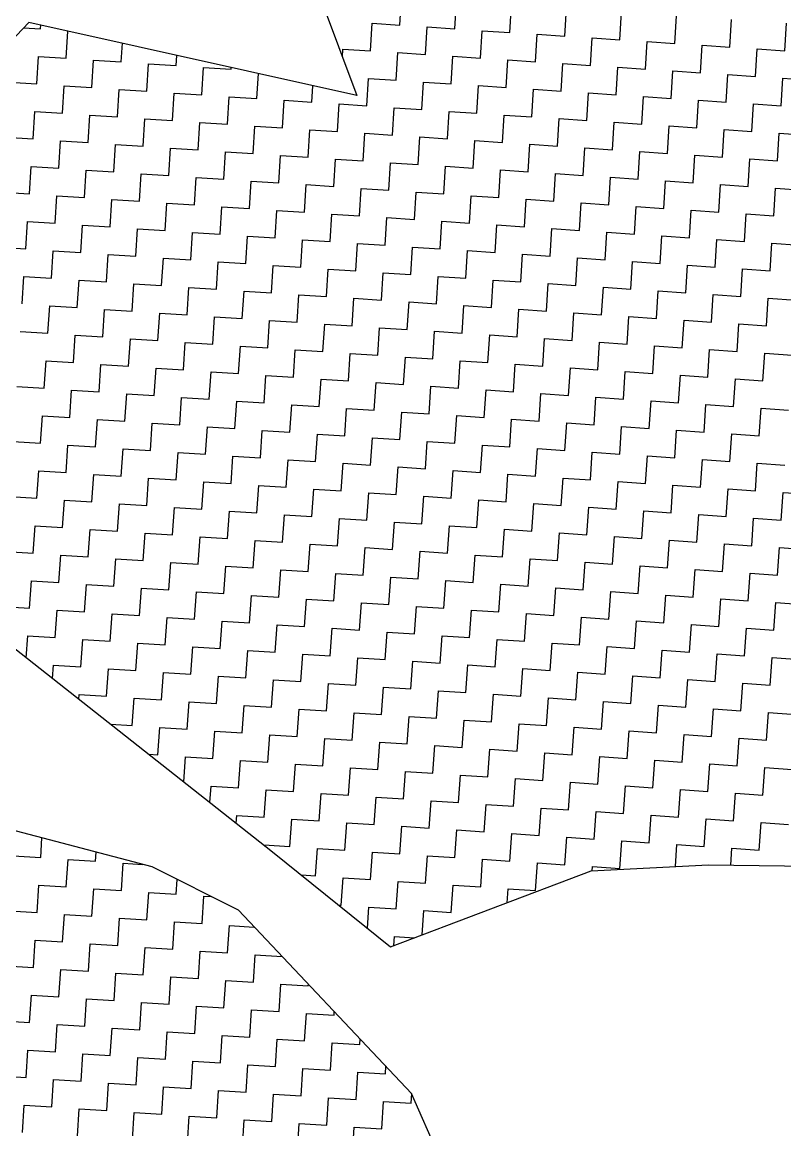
# Model space of a CAD drawing. Header units: metres. Extents: x 286068 to 287358, y 2005630 to 2007098.
# Drawn here: x 286675.1 to 286765, y 2006028.7 to 2006159.2 of the extents above; entities that cross this region are included whole.
import ezdxf

# ---------------------------------------------------------------- set-up
doc = ezdxf.new("R2010")
doc.units = ezdxf.units.M
doc.layers.add('POLY_HATCH', color=12, linetype='Continuous')

msp = doc.modelspace()

# ---------------------------------------------------------------- linework, layer by layer
at = {"layer": 'POLY_HATCH'}
for p, q in [((286706.28, 2006172.56), (286714.53, 2006150.58)), ((286675.85, 2006159.21), (286658.45, 2006140.96)), ((286714.53, 2006150.58), (286675.85, 2006159.21)), ((286671.49, 2006087.51), (286704.57, 2006061.45)), ((286690.38, 2006059.66), (286639.08, 2006073.18)), ((286704.57, 2006061.45), (286718.49, 2006050.25)), ((286700.56, 2006054.54), (286690.38, 2006059.66)), ((286742.15, 2006059.19), (286755.96, 2006059.89)), ((286755.96, 2006059.89), (286771.32, 2006059.68)), ((286718.49, 2006050.25), (286742.15, 2006059.19)), ((286720.98, 2006032.96), (286700.56, 2006054.54)), ((286731.17, 2006009.63), (286720.98, 2006032.96))]:
    msp.add_line(p, q, dxfattribs=at)
at = {"layer": 'POLY_HATCH', "linetype": 'Continuous'}
for p, q in [((286719.58, 2006158.88), (286719.79, 2006162.12)), ((286726.06, 2006158.45), (286726.28, 2006161.69)), ((286732.54, 2006158.02), (286732.76, 2006161.26)), ((286739.03, 2006157.59), (286739.24, 2006160.83)), ((286745.51, 2006157.16), (286745.73, 2006160.4)), ((286677.22, 2006158.44), (286677.25, 2006158.9)), ((286716.12, 2006155.85), (286716.34, 2006159.1)), ((286716.34, 2006159.1), (286719.58, 2006158.88)), ((286752, 2006156.73), (286752.21, 2006159.97)), ((286758.48, 2006156.3), (286758.69, 2006159.54)), ((286764.96, 2006155.87), (286765.18, 2006159.11)), ((286675.23, 2006158.57), (286677.22, 2006158.44)), ((286680.25, 2006154.98), (286680.46, 2006158.19)), ((286722.6, 2006155.42), (286722.82, 2006158.67)), ((286722.82, 2006158.67), (286726.06, 2006158.45)), ((286729.09, 2006154.99), (286729.3, 2006158.23)), ((286729.3, 2006158.23), (286732.54, 2006158.02)), ((286735.57, 2006154.56), (286735.79, 2006157.8)), ((286735.79, 2006157.8), (286739.03, 2006157.59)), ((286686.73, 2006154.55), (286686.88, 2006156.75)), ((286742.06, 2006154.13), (286742.27, 2006157.37)), ((286742.27, 2006157.37), (286745.51, 2006157.16)), ((286748.54, 2006153.7), (286748.75, 2006156.94)), ((286748.75, 2006156.94), (286752, 2006156.73)), ((286755.02, 2006153.27), (286755.24, 2006156.51)), ((286755.24, 2006156.51), (286758.48, 2006156.3)), ((286676.79, 2006151.95), (286677, 2006155.19)), ((286677, 2006155.19), (286680.25, 2006154.98)), ((286693.21, 2006154.12), (286693.29, 2006155.32)), ((286712.82, 2006155.14), (286712.88, 2006156.07)), ((286712.88, 2006156.07), (286716.12, 2006155.85)), ((286719.15, 2006152.4), (286719.36, 2006155.64)), ((286719.36, 2006155.64), (286722.6, 2006155.42)), ((286725.63, 2006151.97), (286725.85, 2006155.21)), ((286725.85, 2006155.21), (286729.09, 2006154.99)), ((286761.51, 2006152.84), (286761.72, 2006156.08)), ((286761.72, 2006156.08), (286764.96, 2006155.87)), ((286683.27, 2006151.52), (286683.49, 2006154.76)), ((286683.49, 2006154.76), (286686.73, 2006154.55)), ((286689.76, 2006151.09), (286689.97, 2006154.33)), ((286689.97, 2006154.33), (286693.21, 2006154.12)), ((286696.24, 2006150.66), (286696.45, 2006153.9)), ((286696.45, 2006153.9), (286699.7, 2006153.69)), ((286699.7, 2006153.69), (286699.71, 2006153.89)), ((286732.11, 2006151.54), (286732.33, 2006154.78)), ((286732.33, 2006154.78), (286735.57, 2006154.56)), ((286738.6, 2006151.11), (286738.81, 2006154.35)), ((286738.81, 2006154.35), (286742.06, 2006154.13)), ((286745.08, 2006150.68), (286745.3, 2006153.92)), ((286745.3, 2006153.92), (286748.54, 2006153.7)), ((286702.72, 2006150.23), (286702.92, 2006153.17)), ((286715.69, 2006149.37), (286715.91, 2006152.61)), ((286715.91, 2006152.61), (286719.15, 2006152.4)), ((286751.57, 2006150.24), (286751.78, 2006153.49)), ((286751.78, 2006153.49), (286755.02, 2006153.27)), ((286758.05, 2006149.81), (286758.26, 2006153.06)), ((286758.26, 2006153.06), (286761.51, 2006152.84)), ((286764.53, 2006149.38), (286764.75, 2006152.63)), ((286764.75, 2006152.63), (286767.99, 2006152.41)), ((286673.55, 2006152.17), (286676.79, 2006151.95)), ((286679.81, 2006148.5), (286680.03, 2006151.74)), ((286680.03, 2006151.74), (286683.27, 2006151.52)), ((286686.3, 2006148.07), (286686.51, 2006151.31)), ((286686.51, 2006151.31), (286689.76, 2006151.09)), ((286709.21, 2006149.8), (286709.34, 2006151.74)), ((286722.17, 2006148.94), (286722.39, 2006152.18)), ((286722.39, 2006152.18), (286725.63, 2006151.97)), ((286728.66, 2006148.51), (286728.87, 2006151.75)), ((286728.87, 2006151.75), (286732.11, 2006151.54)), ((286735.14, 2006148.08), (286735.36, 2006151.32)), ((286735.36, 2006151.32), (286738.6, 2006151.11)), ((286692.78, 2006147.63), (286693, 2006150.88)), ((286693, 2006150.88), (286696.24, 2006150.66)), ((286699.27, 2006147.2), (286699.48, 2006150.45)), ((286699.48, 2006150.45), (286702.72, 2006150.23)), ((286705.75, 2006146.77), (286705.96, 2006150.02)), ((286705.96, 2006150.02), (286709.21, 2006149.8)), ((286741.62, 2006147.65), (286741.84, 2006150.89)), ((286741.84, 2006150.89), (286745.08, 2006150.68)), ((286748.11, 2006147.22), (286748.32, 2006150.46)), ((286748.32, 2006150.46), (286751.57, 2006150.24)), ((286754.59, 2006146.79), (286754.81, 2006150.03)), ((286754.81, 2006150.03), (286758.05, 2006149.81)), ((286676.36, 2006145.47), (286676.57, 2006148.71)), ((286676.57, 2006148.71), (286679.81, 2006148.5)), ((286712.23, 2006146.34), (286712.45, 2006149.59)), ((286712.45, 2006149.59), (286715.69, 2006149.37)), ((286718.72, 2006145.91), (286718.93, 2006149.15)), ((286718.93, 2006149.15), (286722.17, 2006148.94)), ((286725.2, 2006145.48), (286725.42, 2006148.72)), ((286725.42, 2006148.72), (286728.66, 2006148.51)), ((286761.08, 2006146.36), (286761.29, 2006149.6)), ((286761.29, 2006149.6), (286764.53, 2006149.38)), ((286682.84, 2006145.04), (286683.06, 2006148.28)), ((286683.06, 2006148.28), (286686.3, 2006148.07)), ((286689.32, 2006144.61), (286689.54, 2006147.85)), ((286689.54, 2006147.85), (286692.78, 2006147.63)), ((286695.81, 2006144.18), (286696.02, 2006147.42)), ((286696.02, 2006147.42), (286699.27, 2006147.2)), ((286731.68, 2006145.05), (286731.9, 2006148.29)), ((286731.9, 2006148.29), (286735.14, 2006148.08)), ((286738.17, 2006144.62), (286738.38, 2006147.86)), ((286738.38, 2006147.86), (286741.62, 2006147.65)), ((286744.65, 2006144.19), (286744.87, 2006147.43)), ((286744.87, 2006147.43), (286748.11, 2006147.22)), ((286702.29, 2006143.75), (286702.51, 2006146.99)), ((286702.51, 2006146.99), (286705.75, 2006146.77)), ((286708.78, 2006143.32), (286708.99, 2006146.56)), ((286708.99, 2006146.56), (286712.23, 2006146.34)), ((286715.26, 2006142.89), (286715.47, 2006146.13)), ((286715.47, 2006146.13), (286718.72, 2006145.91)), ((286751.13, 2006143.76), (286751.35, 2006147)), ((286751.35, 2006147), (286754.59, 2006146.79)), ((286757.62, 2006143.33), (286757.83, 2006146.57)), ((286757.83, 2006146.57), (286761.08, 2006146.36)), ((286764.1, 2006142.9), (286764.32, 2006146.14)), ((286764.32, 2006146.14), (286767.56, 2006145.93)), ((286673.12, 2006145.68), (286676.36, 2006145.47)), ((286679.38, 2006142.01), (286679.6, 2006145.25)), ((286679.6, 2006145.25), (286682.84, 2006145.04)), ((286685.87, 2006141.58), (286686.08, 2006144.82)), ((286686.08, 2006144.82), (286689.32, 2006144.61)), ((286721.74, 2006142.46), (286721.96, 2006145.7)), ((286721.96, 2006145.7), (286725.2, 2006145.48)), ((286728.23, 2006142.03), (286728.44, 2006145.27)), ((286728.44, 2006145.27), (286731.68, 2006145.05)), ((286734.71, 2006141.6), (286734.93, 2006144.84)), ((286734.93, 2006144.84), (286738.17, 2006144.62)), ((286692.35, 2006141.15), (286692.57, 2006144.39)), ((286692.57, 2006144.39), (286695.81, 2006144.18)), ((286698.84, 2006140.72), (286699.05, 2006143.96)), ((286699.05, 2006143.96), (286702.29, 2006143.75)), ((286705.32, 2006140.29), (286705.53, 2006143.53)), ((286705.53, 2006143.53), (286708.78, 2006143.32)), ((286741.19, 2006141.16), (286741.41, 2006144.41)), ((286741.41, 2006144.41), (286744.65, 2006144.19)), ((286747.68, 2006140.73), (286747.89, 2006143.98)), ((286747.89, 2006143.98), (286751.13, 2006143.76)), ((286754.16, 2006140.3), (286754.38, 2006143.55)), ((286754.38, 2006143.55), (286757.62, 2006143.33)), ((286675.93, 2006138.99), (286676.14, 2006142.23)), ((286676.14, 2006142.23), (286679.38, 2006142.01)), ((286711.8, 2006139.86), (286712.02, 2006143.1)), ((286712.02, 2006143.1), (286715.26, 2006142.89)), ((286718.29, 2006139.43), (286718.5, 2006142.67)), ((286718.5, 2006142.67), (286721.74, 2006142.46)), ((286724.77, 2006139), (286724.99, 2006142.24)), ((286724.99, 2006142.24), (286728.23, 2006142.03)), ((286760.65, 2006139.87), (286760.86, 2006143.12)), ((286760.86, 2006143.12), (286764.1, 2006142.9)), ((286682.41, 2006138.55), (286682.63, 2006141.8)), ((286682.63, 2006141.8), (286685.87, 2006141.58)), ((286688.89, 2006138.12), (286689.11, 2006141.37)), ((286689.11, 2006141.37), (286692.35, 2006141.15)), ((286695.38, 2006137.69), (286695.59, 2006140.94)), ((286695.59, 2006140.94), (286698.84, 2006140.72)), ((286731.25, 2006138.57), (286731.47, 2006141.81)), ((286731.47, 2006141.81), (286734.71, 2006141.6)), ((286737.74, 2006138.14), (286737.95, 2006141.38)), ((286737.95, 2006141.38), (286741.19, 2006141.16)), ((286744.22, 2006137.71), (286744.44, 2006140.95)), ((286744.44, 2006140.95), (286747.68, 2006140.73)), ((286701.86, 2006137.26), (286702.08, 2006140.51)), ((286702.08, 2006140.51), (286705.32, 2006140.29)), ((286708.35, 2006136.83), (286708.56, 2006140.08)), ((286708.56, 2006140.08), (286711.8, 2006139.86)), ((286714.83, 2006136.4), (286715.04, 2006139.64)), ((286715.04, 2006139.64), (286718.29, 2006139.43)), ((286750.7, 2006137.28), (286750.92, 2006140.52)), ((286750.92, 2006140.52), (286754.16, 2006140.3)), ((286757.19, 2006136.85), (286757.4, 2006140.09)), ((286757.4, 2006140.09), (286760.65, 2006139.87)), ((286763.67, 2006136.42), (286763.89, 2006139.66)), ((286763.89, 2006139.66), (286767.13, 2006139.44)), ((286672.69, 2006139.2), (286675.93, 2006138.99)), ((286678.95, 2006135.53), (286679.17, 2006138.77)), ((286679.17, 2006138.77), (286682.41, 2006138.55)), ((286685.44, 2006135.1), (286685.65, 2006138.34)), ((286685.65, 2006138.34), (286688.89, 2006138.12)), ((286721.31, 2006135.97), (286721.53, 2006139.21)), ((286721.53, 2006139.21), (286724.77, 2006139)), ((286727.8, 2006135.54), (286728.01, 2006138.78)), ((286728.01, 2006138.78), (286731.25, 2006138.57)), ((286734.28, 2006135.11), (286734.5, 2006138.35)), ((286734.5, 2006138.35), (286737.74, 2006138.14)), ((286691.92, 2006134.67), (286692.14, 2006137.91)), ((286692.14, 2006137.91), (286695.38, 2006137.69)), ((286698.4, 2006134.24), (286698.62, 2006137.48)), ((286698.62, 2006137.48), (286701.86, 2006137.26)), ((286704.89, 2006133.81), (286705.1, 2006137.05)), ((286705.1, 2006137.05), (286708.35, 2006136.83)), ((286740.76, 2006134.68), (286740.98, 2006137.92)), ((286740.98, 2006137.92), (286744.22, 2006137.71)), ((286747.25, 2006134.25), (286747.46, 2006137.49)), ((286747.46, 2006137.49), (286750.7, 2006137.28)), ((286753.73, 2006133.82), (286753.95, 2006137.06)), ((286753.95, 2006137.06), (286757.19, 2006136.85)), ((286675.5, 2006132.5), (286675.71, 2006135.74)), ((286675.71, 2006135.74), (286678.95, 2006135.53)), ((286711.37, 2006133.38), (286711.59, 2006136.62)), ((286711.59, 2006136.62), (286714.83, 2006136.4)), ((286717.86, 2006132.95), (286718.07, 2006136.19)), ((286718.07, 2006136.19), (286721.31, 2006135.97)), ((286724.34, 2006132.52), (286724.55, 2006135.76)), ((286724.55, 2006135.76), (286727.8, 2006135.54)), ((286760.21, 2006133.39), (286760.43, 2006136.63)), ((286760.43, 2006136.63), (286763.67, 2006136.42)), ((286681.98, 2006132.07), (286682.2, 2006135.31)), ((286682.2, 2006135.31), (286685.44, 2006135.1)), ((286688.46, 2006131.64), (286688.68, 2006134.88)), ((286688.68, 2006134.88), (286691.92, 2006134.67)), ((286694.95, 2006131.21), (286695.16, 2006134.45)), ((286695.16, 2006134.45), (286698.4, 2006134.24)), ((286730.82, 2006132.08), (286731.04, 2006135.33)), ((286731.04, 2006135.33), (286734.28, 2006135.11)), ((286737.31, 2006131.65), (286737.52, 2006134.9)), ((286737.52, 2006134.9), (286740.76, 2006134.68)), ((286743.79, 2006131.22), (286744.01, 2006134.47)), ((286744.01, 2006134.47), (286747.25, 2006134.25)), ((286701.43, 2006130.78), (286701.65, 2006134.02)), ((286701.65, 2006134.02), (286704.89, 2006133.81)), ((286707.92, 2006130.35), (286708.13, 2006133.59)), ((286708.13, 2006133.59), (286711.37, 2006133.38)), ((286714.4, 2006129.92), (286714.61, 2006133.16)), ((286714.61, 2006133.16), (286717.86, 2006132.95)), ((286750.27, 2006130.79), (286750.49, 2006134.04)), ((286750.49, 2006134.04), (286753.73, 2006133.82)), ((286756.76, 2006130.36), (286756.97, 2006133.61)), ((286756.97, 2006133.61), (286760.21, 2006133.39)), ((286763.24, 2006129.93), (286763.46, 2006133.17)), ((286763.46, 2006133.17), (286766.7, 2006132.96)), ((286672.25, 2006132.72), (286675.5, 2006132.5)), ((286678.52, 2006129.04), (286678.74, 2006132.29)), ((286678.74, 2006132.29), (286681.98, 2006132.07)), ((286685.01, 2006128.61), (286685.22, 2006131.86)), ((286685.22, 2006131.86), (286688.46, 2006131.64)), ((286720.88, 2006129.49), (286721.1, 2006132.73)), ((286721.1, 2006132.73), (286724.34, 2006132.52)), ((286727.37, 2006129.06), (286727.58, 2006132.3)), ((286727.58, 2006132.3), (286730.82, 2006132.08)), ((286733.85, 2006128.63), (286734.06, 2006131.87)), ((286734.06, 2006131.87), (286737.31, 2006131.65)), ((286691.49, 2006128.18), (286691.71, 2006131.43)), ((286691.71, 2006131.43), (286694.95, 2006131.21)), ((286697.97, 2006127.75), (286698.19, 2006131)), ((286698.19, 2006131), (286701.43, 2006130.78)), ((286704.46, 2006127.32), (286704.67, 2006130.56)), ((286704.67, 2006130.56), (286707.92, 2006130.35)), ((286740.33, 2006128.2), (286740.55, 2006131.44)), ((286740.55, 2006131.44), (286743.79, 2006131.22)), ((286746.82, 2006127.77), (286747.03, 2006131.01)), ((286747.03, 2006131.01), (286750.27, 2006130.79)), ((286753.3, 2006127.34), (286753.52, 2006130.58)), ((286753.52, 2006130.58), (286756.76, 2006130.36)), ((286759.78, 2006126.91), (286760, 2006130.15)), ((286760, 2006130.15), (286763.24, 2006129.93)), ((286675.07, 2006126.02), (286675.28, 2006129.26)), ((286675.28, 2006129.26), (286678.52, 2006129.04)), ((286710.94, 2006126.89), (286711.16, 2006130.13)), ((286711.16, 2006130.13), (286714.4, 2006129.92)), ((286717.43, 2006126.46), (286717.64, 2006129.7)), ((286717.64, 2006129.7), (286720.88, 2006129.49)), ((286723.91, 2006126.03), (286724.12, 2006129.27)), ((286724.12, 2006129.27), (286727.37, 2006129.06)), ((286730.39, 2006125.6), (286730.61, 2006128.84)), ((286730.61, 2006128.84), (286733.85, 2006128.63)), ((286681.55, 2006125.59), (286681.77, 2006128.83)), ((286681.77, 2006128.83), (286685.01, 2006128.61)), ((286688.03, 2006125.16), (286688.25, 2006128.4)), ((286688.25, 2006128.4), (286691.49, 2006128.18)), ((286694.52, 2006124.73), (286694.73, 2006127.97)), ((286694.73, 2006127.97), (286697.97, 2006127.75)), ((286701, 2006124.3), (286701.22, 2006127.54)), ((286701.22, 2006127.54), (286704.46, 2006127.32)), ((286736.88, 2006125.17), (286737.09, 2006128.41)), ((286737.09, 2006128.41), (286740.33, 2006128.2)), ((286743.36, 2006124.74), (286743.58, 2006127.98)), ((286743.58, 2006127.98), (286746.82, 2006127.77)), ((286749.84, 2006124.31), (286750.06, 2006127.55)), ((286750.06, 2006127.55), (286753.3, 2006127.34)), ((286707.48, 2006123.87), (286707.7, 2006127.11)), ((286707.7, 2006127.11), (286710.94, 2006126.89)), ((286713.97, 2006123.44), (286714.18, 2006126.68)), ((286714.18, 2006126.68), (286717.43, 2006126.46)), ((286720.45, 2006123.01), (286720.67, 2006126.25)), ((286720.67, 2006126.25), (286723.91, 2006126.03)), ((286756.33, 2006123.88), (286756.54, 2006127.12)), ((286756.54, 2006127.12), (286759.78, 2006126.91)), ((286762.81, 2006123.45), (286763.03, 2006126.69)), ((286763.03, 2006126.69), (286766.27, 2006126.48)), ((286678.09, 2006122.56), (286678.31, 2006125.8)), ((286678.31, 2006125.8), (286681.55, 2006125.59)), ((286684.58, 2006122.13), (286684.79, 2006125.37)), ((286684.79, 2006125.37), (286688.03, 2006125.16)), ((286691.06, 2006121.7), (286691.28, 2006124.94)), ((286691.28, 2006124.94), (286694.52, 2006124.73)), ((286726.94, 2006122.57), (286727.15, 2006125.82)), ((286727.15, 2006125.82), (286730.39, 2006125.6)), ((286733.42, 2006122.14), (286733.63, 2006125.39)), ((286733.63, 2006125.39), (286736.88, 2006125.17)), ((286739.9, 2006121.71), (286740.12, 2006124.96)), ((286740.12, 2006124.96), (286743.36, 2006124.74)), ((286697.54, 2006121.27), (286697.76, 2006124.51)), ((286697.76, 2006124.51), (286701, 2006124.3)), ((286704.03, 2006120.84), (286704.24, 2006124.08)), ((286704.24, 2006124.08), (286707.48, 2006123.87)), ((286710.51, 2006120.41), (286710.73, 2006123.65)), ((286710.73, 2006123.65), (286713.97, 2006123.44)), ((286746.39, 2006121.28), (286746.6, 2006124.53)), ((286746.6, 2006124.53), (286749.84, 2006124.31)), ((286752.87, 2006120.85), (286753.09, 2006124.09)), ((286753.09, 2006124.09), (286756.33, 2006123.88)), ((286759.35, 2006120.42), (286759.57, 2006123.66)), ((286759.57, 2006123.66), (286762.81, 2006123.45)), ((286674.85, 2006122.78), (286678.09, 2006122.56)), ((286681.12, 2006119.1), (286681.33, 2006122.35)), ((286681.33, 2006122.35), (286684.58, 2006122.13)), ((286716.99, 2006119.98), (286717.21, 2006123.22)), ((286717.21, 2006123.22), (286720.45, 2006123.01)), ((286723.48, 2006119.55), (286723.69, 2006122.79)), ((286723.69, 2006122.79), (286726.94, 2006122.57)), ((286729.96, 2006119.12), (286730.18, 2006122.36)), ((286730.18, 2006122.36), (286733.42, 2006122.14)), ((286687.6, 2006118.67), (286687.82, 2006121.92)), ((286687.82, 2006121.92), (286691.06, 2006121.7)), ((286694.09, 2006118.24), (286694.3, 2006121.48)), ((286694.3, 2006121.48), (286697.54, 2006121.27)), ((286700.57, 2006117.81), (286700.79, 2006121.05)), ((286700.79, 2006121.05), (286704.03, 2006120.84)), ((286736.45, 2006118.69), (286736.66, 2006121.93)), ((286736.66, 2006121.93), (286739.9, 2006121.71)), ((286742.93, 2006118.26), (286743.14, 2006121.5)), ((286743.14, 2006121.5), (286746.39, 2006121.28)), ((286749.41, 2006117.83), (286749.63, 2006121.07)), ((286749.63, 2006121.07), (286752.87, 2006120.85)), ((286707.05, 2006117.38), (286707.27, 2006120.62)), ((286707.27, 2006120.62), (286710.51, 2006120.41)), ((286713.54, 2006116.95), (286713.75, 2006120.19)), ((286713.75, 2006120.19), (286716.99, 2006119.98)), ((286720.02, 2006116.52), (286720.24, 2006119.76)), ((286720.24, 2006119.76), (286723.48, 2006119.55)), ((286755.9, 2006117.4), (286756.11, 2006120.64)), ((286756.11, 2006120.64), (286759.35, 2006120.42)), ((286762.38, 2006116.97), (286762.6, 2006120.21)), ((286762.6, 2006120.21), (286765.84, 2006119.99)), ((286677.66, 2006116.08), (286677.88, 2006119.32)), ((286677.88, 2006119.32), (286681.12, 2006119.1)), ((286684.15, 2006115.65), (286684.36, 2006118.89)), ((286684.36, 2006118.89), (286687.6, 2006118.67)), ((286690.63, 2006115.22), (286690.85, 2006118.46)), ((286690.85, 2006118.46), (286694.09, 2006118.24)), ((286726.51, 2006116.09), (286726.72, 2006119.33)), ((286726.72, 2006119.33), (286729.96, 2006119.12)), ((286732.99, 2006115.66), (286733.2, 2006118.9)), ((286733.2, 2006118.9), (286736.45, 2006118.69)), ((286739.47, 2006115.23), (286739.69, 2006118.47)), ((286739.69, 2006118.47), (286742.93, 2006118.26)), ((286697.11, 2006114.79), (286697.33, 2006118.03)), ((286697.33, 2006118.03), (286700.57, 2006117.81)), ((286703.6, 2006114.36), (286703.81, 2006117.6)), ((286703.81, 2006117.6), (286707.05, 2006117.38)), ((286710.08, 2006113.93), (286710.3, 2006117.17)), ((286710.3, 2006117.17), (286713.54, 2006116.95)), ((286745.96, 2006114.8), (286746.17, 2006118.04)), ((286746.17, 2006118.04), (286749.41, 2006117.83)), ((286752.44, 2006114.37), (286752.66, 2006117.61)), ((286752.66, 2006117.61), (286755.9, 2006117.4)), ((286758.92, 2006113.94), (286759.14, 2006117.18)), ((286759.14, 2006117.18), (286762.38, 2006116.97)), ((286674.42, 2006116.29), (286677.66, 2006116.08)), ((286680.69, 2006112.62), (286680.9, 2006115.86)), ((286680.9, 2006115.86), (286684.15, 2006115.65)), ((286716.56, 2006113.49), (286716.78, 2006116.74)), ((286716.78, 2006116.74), (286720.02, 2006116.52)), ((286723.05, 2006113.06), (286723.26, 2006116.31)), ((286723.26, 2006116.31), (286726.51, 2006116.09)), ((286729.53, 2006112.63), (286729.75, 2006115.88)), ((286729.75, 2006115.88), (286732.99, 2006115.66)), ((286687.17, 2006112.19), (286687.39, 2006115.43)), ((286687.39, 2006115.43), (286690.63, 2006115.22)), ((286693.66, 2006111.76), (286693.87, 2006115)), ((286693.87, 2006115), (286697.11, 2006114.79)), ((286700.14, 2006111.33), (286700.36, 2006114.57)), ((286700.36, 2006114.57), (286703.6, 2006114.36)), ((286736.02, 2006112.2), (286736.23, 2006115.45)), ((286736.23, 2006115.45), (286739.47, 2006115.23)), ((286742.5, 2006111.77), (286742.71, 2006115.02)), ((286742.71, 2006115.02), (286745.96, 2006114.8)), ((286748.98, 2006111.34), (286749.2, 2006114.58)), ((286749.2, 2006114.58), (286752.44, 2006114.37)), ((286706.62, 2006110.9), (286706.84, 2006114.14)), ((286706.84, 2006114.14), (286710.08, 2006113.93)), ((286713.11, 2006110.47), (286713.32, 2006113.71)), ((286713.32, 2006113.71), (286716.56, 2006113.49)), ((286719.59, 2006110.04), (286719.81, 2006113.28)), ((286719.81, 2006113.28), (286723.05, 2006113.06)), ((286755.47, 2006110.91), (286755.68, 2006114.15)), ((286755.68, 2006114.15), (286758.92, 2006113.94)), ((286761.95, 2006110.48), (286762.17, 2006113.72)), ((286762.17, 2006113.72), (286765.41, 2006113.51)), ((286677.23, 2006109.59), (286677.45, 2006112.84)), ((286677.45, 2006112.84), (286680.69, 2006112.62)), ((286683.72, 2006109.16), (286683.93, 2006112.41)), ((286683.93, 2006112.41), (286687.17, 2006112.19)), ((286690.2, 2006108.73), (286690.41, 2006111.97)), ((286690.41, 2006111.97), (286693.66, 2006111.76)), ((286726.07, 2006109.61), (286726.29, 2006112.85)), ((286726.29, 2006112.85), (286729.53, 2006112.63)), ((286732.56, 2006109.18), (286732.77, 2006112.42)), ((286732.77, 2006112.42), (286736.02, 2006112.2)), ((286739.04, 2006108.75), (286739.26, 2006111.99)), ((286739.26, 2006111.99), (286742.5, 2006111.77)), ((286696.68, 2006108.3), (286696.9, 2006111.54)), ((286696.9, 2006111.54), (286700.14, 2006111.33)), ((286703.17, 2006107.87), (286703.38, 2006111.11)), ((286703.38, 2006111.11), (286706.62, 2006110.9)), ((286709.65, 2006107.44), (286709.87, 2006110.68)), ((286709.87, 2006110.68), (286713.11, 2006110.47)), ((286745.53, 2006108.32), (286745.74, 2006111.56)), ((286745.74, 2006111.56), (286748.98, 2006111.34)), ((286752.01, 2006107.89), (286752.22, 2006111.13)), ((286752.22, 2006111.13), (286755.47, 2006110.91)), ((286758.49, 2006107.46), (286758.71, 2006110.7)), ((286758.71, 2006110.7), (286761.95, 2006110.48)), ((286673.99, 2006109.81), (286677.23, 2006109.59)), ((286680.26, 2006106.14), (286680.47, 2006109.38)), ((286680.47, 2006109.38), (286683.72, 2006109.16)), ((286716.13, 2006107.01), (286716.35, 2006110.25)), ((286716.35, 2006110.25), (286719.59, 2006110.04)), ((286722.62, 2006106.58), (286722.83, 2006109.82)), ((286722.83, 2006109.82), (286726.07, 2006109.61)), ((286729.1, 2006106.15), (286729.32, 2006109.39)), ((286729.32, 2006109.39), (286732.56, 2006109.18)), ((286686.74, 2006105.71), (286686.96, 2006108.95)), ((286686.96, 2006108.95), (286690.2, 2006108.73)), ((286693.23, 2006105.28), (286693.44, 2006108.52)), ((286693.44, 2006108.52), (286696.68, 2006108.3)), ((286699.71, 2006104.85), (286699.92, 2006108.09)), ((286699.92, 2006108.09), (286703.17, 2006107.87)), ((286735.59, 2006105.72), (286735.8, 2006108.96)), ((286735.8, 2006108.96), (286739.04, 2006108.75)), ((286742.07, 2006105.29), (286742.28, 2006108.53)), ((286742.28, 2006108.53), (286745.53, 2006108.32)), ((286748.55, 2006104.86), (286748.77, 2006108.1)), ((286748.77, 2006108.1), (286752.01, 2006107.89)), ((286706.19, 2006104.41), (286706.41, 2006107.66)), ((286706.41, 2006107.66), (286709.65, 2006107.44)), ((286712.68, 2006103.98), (286712.89, 2006107.23)), ((286712.89, 2006107.23), (286716.13, 2006107.01)), ((286719.16, 2006103.55), (286719.38, 2006106.8)), ((286719.38, 2006106.8), (286722.62, 2006106.58)), ((286755.04, 2006104.43), (286755.25, 2006107.67)), ((286755.25, 2006107.67), (286758.49, 2006107.46)), ((286761.52, 2006104), (286761.73, 2006107.24)), ((286761.73, 2006107.24), (286764.98, 2006107.02)), ((286676.8, 2006103.11), (286677.02, 2006106.35)), ((286677.02, 2006106.35), (286680.26, 2006106.14)), ((286683.29, 2006102.68), (286683.5, 2006105.92)), ((286683.5, 2006105.92), (286686.74, 2006105.71)), ((286689.77, 2006102.25), (286689.98, 2006105.49)), ((286689.98, 2006105.49), (286693.23, 2006105.28)), ((286725.64, 2006103.12), (286725.86, 2006106.37)), ((286725.86, 2006106.37), (286729.1, 2006106.15)), ((286732.13, 2006102.69), (286732.34, 2006105.94)), ((286732.34, 2006105.94), (286735.59, 2006105.72)), ((286738.61, 2006102.26), (286738.83, 2006105.5)), ((286738.83, 2006105.5), (286742.07, 2006105.29)), ((286696.25, 2006101.82), (286696.47, 2006105.06)), ((286696.47, 2006105.06), (286699.71, 2006104.85)), ((286702.74, 2006101.39), (286702.95, 2006104.63)), ((286702.95, 2006104.63), (286706.19, 2006104.41)), ((286709.22, 2006100.96), (286709.44, 2006104.2)), ((286709.44, 2006104.2), (286712.68, 2006103.98)), ((286745.1, 2006101.83), (286745.31, 2006105.07)), ((286745.31, 2006105.07), (286748.55, 2006104.86)), ((286751.58, 2006101.4), (286751.79, 2006104.64)), ((286751.79, 2006104.64), (286755.04, 2006104.43)), ((286758.06, 2006100.97), (286758.28, 2006104.21)), ((286758.28, 2006104.21), (286761.52, 2006104)), ((286673.56, 2006103.33), (286676.8, 2006103.11)), ((286679.83, 2006099.65), (286680.04, 2006102.89)), ((286680.04, 2006102.89), (286683.29, 2006102.68)), ((286715.7, 2006100.53), (286715.92, 2006103.77)), ((286715.92, 2006103.77), (286719.16, 2006103.55)), ((286722.19, 2006100.1), (286722.4, 2006103.34)), ((286722.4, 2006103.34), (286725.64, 2006103.12)), ((286728.67, 2006099.67), (286728.89, 2006102.91)), ((286728.89, 2006102.91), (286732.13, 2006102.69)), ((286764.55, 2006100.54), (286764.76, 2006103.78)), ((286764.76, 2006103.78), (286768, 2006103.57)), ((286686.31, 2006099.22), (286686.53, 2006102.46)), ((286686.53, 2006102.46), (286689.77, 2006102.25)), ((286692.8, 2006098.79), (286693.01, 2006102.03)), ((286693.01, 2006102.03), (286696.25, 2006101.82)), ((286699.28, 2006098.36), (286699.49, 2006101.6)), ((286699.49, 2006101.6), (286702.74, 2006101.39)), ((286735.15, 2006099.24), (286735.37, 2006102.48)), ((286735.37, 2006102.48), (286738.61, 2006102.26)), ((286741.64, 2006098.81), (286741.85, 2006102.05)), ((286741.85, 2006102.05), (286745.1, 2006101.83)), ((286748.12, 2006098.38), (286748.34, 2006101.62)), ((286748.34, 2006101.62), (286751.58, 2006101.4)), ((286705.76, 2006097.93), (286705.98, 2006101.17)), ((286705.98, 2006101.17), (286709.22, 2006100.96)), ((286712.25, 2006097.5), (286712.46, 2006100.74)), ((286712.46, 2006100.74), (286715.7, 2006100.53)), ((286718.73, 2006097.07), (286718.95, 2006100.31)), ((286718.95, 2006100.31), (286722.19, 2006100.1)), ((286754.61, 2006097.95), (286754.82, 2006101.19)), ((286754.82, 2006101.19), (286758.06, 2006100.97)), ((286761.09, 2006097.51), (286761.3, 2006100.76)), ((286761.3, 2006100.76), (286764.55, 2006100.54)), ((286676.37, 2006096.63), (286676.59, 2006099.87)), ((286676.59, 2006099.87), (286679.83, 2006099.65)), ((286682.85, 2006096.2), (286683.07, 2006099.44)), ((286683.07, 2006099.44), (286686.31, 2006099.22)), ((286689.34, 2006095.77), (286689.55, 2006099.01)), ((286689.55, 2006099.01), (286692.8, 2006098.79)), ((286725.21, 2006096.64), (286725.43, 2006099.88)), ((286725.43, 2006099.88), (286728.67, 2006099.67)), ((286731.7, 2006096.21), (286731.91, 2006099.45)), ((286731.91, 2006099.45), (286735.15, 2006099.24)), ((286738.18, 2006095.78), (286738.4, 2006099.02)), ((286738.4, 2006099.02), (286741.64, 2006098.81)), ((286695.82, 2006095.34), (286696.04, 2006098.58)), ((286696.04, 2006098.58), (286699.28, 2006098.36)), ((286702.31, 2006094.9), (286702.52, 2006098.15)), ((286702.52, 2006098.15), (286705.76, 2006097.93)), ((286708.79, 2006094.47), (286709, 2006097.72)), ((286709, 2006097.72), (286712.25, 2006097.5)), ((286744.66, 2006095.35), (286744.88, 2006098.59)), ((286744.88, 2006098.59), (286748.12, 2006098.38)), ((286751.15, 2006094.92), (286751.36, 2006098.16)), ((286751.36, 2006098.16), (286754.61, 2006097.95)), ((286757.63, 2006094.49), (286757.85, 2006097.73)), ((286757.85, 2006097.73), (286761.09, 2006097.51)), ((286673.13, 2006096.84), (286676.37, 2006096.63)), ((286679.4, 2006093.17), (286679.61, 2006096.41)), ((286679.61, 2006096.41), (286682.85, 2006096.2)), ((286715.27, 2006094.04), (286715.49, 2006097.29)), ((286715.49, 2006097.29), (286718.73, 2006097.07)), ((286721.76, 2006093.61), (286721.97, 2006096.86)), ((286721.97, 2006096.86), (286725.21, 2006096.64)), ((286728.24, 2006093.18), (286728.46, 2006096.42)), ((286728.46, 2006096.42), (286731.7, 2006096.21)), ((286764.12, 2006094.06), (286764.33, 2006097.3)), ((286764.33, 2006097.3), (286767.57, 2006097.08)), ((286685.88, 2006092.74), (286686.1, 2006095.98)), ((286686.1, 2006095.98), (286689.34, 2006095.77)), ((286692.37, 2006092.31), (286692.58, 2006095.55)), ((286692.58, 2006095.55), (286695.82, 2006095.34)), ((286698.85, 2006091.88), (286699.06, 2006095.12)), ((286699.06, 2006095.12), (286702.31, 2006094.9)), ((286734.72, 2006092.75), (286734.94, 2006095.99)), ((286734.94, 2006095.99), (286738.18, 2006095.78)), ((286741.21, 2006092.32), (286741.42, 2006095.56)), ((286741.42, 2006095.56), (286744.66, 2006095.35)), ((286747.69, 2006091.89), (286747.91, 2006095.13)), ((286747.91, 2006095.13), (286751.15, 2006094.92)), ((286705.33, 2006091.45), (286705.55, 2006094.69)), ((286705.55, 2006094.69), (286708.79, 2006094.47)), ((286711.82, 2006091.02), (286712.03, 2006094.26)), ((286712.03, 2006094.26), (286715.27, 2006094.04)), ((286718.3, 2006090.59), (286718.52, 2006093.83)), ((286718.52, 2006093.83), (286721.76, 2006093.61)), ((286754.18, 2006091.46), (286754.39, 2006094.7)), ((286754.39, 2006094.7), (286757.63, 2006094.49)), ((286760.66, 2006091.03), (286760.87, 2006094.27)), ((286760.87, 2006094.27), (286764.12, 2006094.06)), ((286675.94, 2006090.14), (286676.16, 2006093.38)), ((286676.16, 2006093.38), (286679.4, 2006093.17)), ((286682.42, 2006089.71), (286682.64, 2006092.95)), ((286682.64, 2006092.95), (286685.88, 2006092.74)), ((286688.91, 2006089.28), (286689.12, 2006092.52)), ((286689.12, 2006092.52), (286692.37, 2006092.31)), ((286724.78, 2006090.16), (286725, 2006093.4)), ((286725, 2006093.4), (286728.24, 2006093.18)), ((286731.27, 2006089.73), (286731.48, 2006092.97)), ((286731.48, 2006092.97), (286734.72, 2006092.75)), ((286737.75, 2006089.3), (286737.97, 2006092.54)), ((286737.97, 2006092.54), (286741.21, 2006092.32)), ((286695.39, 2006088.85), (286695.61, 2006092.09)), ((286695.61, 2006092.09), (286698.85, 2006091.88)), ((286701.88, 2006088.42), (286702.09, 2006091.66)), ((286702.09, 2006091.66), (286705.33, 2006091.45)), ((286708.36, 2006087.99), (286708.57, 2006091.23)), ((286708.57, 2006091.23), (286711.82, 2006091.02)), ((286744.23, 2006088.87), (286744.45, 2006092.11)), ((286744.45, 2006092.11), (286747.69, 2006091.89)), ((286750.72, 2006088.43), (286750.93, 2006091.68)), ((286750.93, 2006091.68), (286754.18, 2006091.46)), ((286757.2, 2006088), (286757.42, 2006091.25)), ((286757.42, 2006091.25), (286760.66, 2006091.03)), ((286672.7, 2006090.36), (286675.94, 2006090.14)), ((286678.97, 2006086.69), (286679.18, 2006089.93)), ((286679.18, 2006089.93), (286682.42, 2006089.71)), ((286714.84, 2006087.56), (286715.06, 2006090.8)), ((286715.06, 2006090.8), (286718.3, 2006090.59)), ((286721.33, 2006087.13), (286721.54, 2006090.37)), ((286721.54, 2006090.37), (286724.78, 2006090.16)), ((286727.81, 2006086.7), (286728.03, 2006089.94)), ((286728.03, 2006089.94), (286731.27, 2006089.73)), ((286763.69, 2006087.57), (286763.9, 2006090.82)), ((286763.9, 2006090.82), (286767.14, 2006090.6)), ((286685.45, 2006086.26), (286685.67, 2006089.5)), ((286685.67, 2006089.5), (286688.91, 2006089.28)), ((286691.93, 2006085.82), (286692.15, 2006089.07)), ((286692.15, 2006089.07), (286695.39, 2006088.85)), ((286698.42, 2006085.39), (286698.63, 2006088.64)), ((286698.63, 2006088.64), (286701.88, 2006088.42)), ((286734.29, 2006086.27), (286734.51, 2006089.51)), ((286734.51, 2006089.51), (286737.75, 2006089.3)), ((286740.78, 2006085.84), (286740.99, 2006089.08)), ((286740.99, 2006089.08), (286744.23, 2006088.87)), ((286747.26, 2006085.41), (286747.48, 2006088.65)), ((286747.48, 2006088.65), (286750.72, 2006088.43)), ((286704.9, 2006084.96), (286705.12, 2006088.21)), ((286705.12, 2006088.21), (286708.36, 2006087.99)), ((286711.39, 2006084.53), (286711.6, 2006087.78)), ((286711.6, 2006087.78), (286714.84, 2006087.56)), ((286717.87, 2006084.1), (286718.08, 2006087.34)), ((286718.08, 2006087.34), (286721.33, 2006087.13)), ((286753.74, 2006084.98), (286753.96, 2006088.22)), ((286753.96, 2006088.22), (286757.2, 2006088)), ((286760.23, 2006084.55), (286760.44, 2006087.79)), ((286760.44, 2006087.79), (286763.69, 2006087.57)), ((286675.55, 2006084.31), (286675.73, 2006086.9)), ((286675.73, 2006086.9), (286678.97, 2006086.69)), ((286681.99, 2006083.23), (286682.21, 2006086.47)), ((286682.21, 2006086.47), (286685.45, 2006086.26)), ((286688.48, 2006082.8), (286688.69, 2006086.04)), ((286688.69, 2006086.04), (286691.93, 2006085.82)), ((286724.35, 2006083.67), (286724.57, 2006086.91)), ((286724.57, 2006086.91), (286727.81, 2006086.7)), ((286730.84, 2006083.24), (286731.05, 2006086.48)), ((286731.05, 2006086.48), (286734.29, 2006086.27)), ((286737.32, 2006082.81), (286737.54, 2006086.05)), ((286737.54, 2006086.05), (286740.78, 2006085.84)), ((286694.96, 2006082.37), (286695.18, 2006085.61)), ((286695.18, 2006085.61), (286698.42, 2006085.39)), ((286701.45, 2006081.94), (286701.66, 2006085.18)), ((286701.66, 2006085.18), (286704.9, 2006084.96)), ((286707.93, 2006081.51), (286708.14, 2006084.75)), ((286708.14, 2006084.75), (286711.39, 2006084.53)), ((286743.8, 2006082.38), (286744.02, 2006085.62)), ((286744.02, 2006085.62), (286747.26, 2006085.41)), ((286750.29, 2006081.95), (286750.5, 2006085.19)), ((286750.5, 2006085.19), (286753.74, 2006084.98)), ((286756.77, 2006081.52), (286756.99, 2006084.76)), ((286756.99, 2006084.76), (286760.23, 2006084.55)), ((286678.65, 2006081.88), (286678.75, 2006083.44)), ((286678.75, 2006083.44), (286681.99, 2006083.23)), ((286714.41, 2006081.08), (286714.63, 2006084.32)), ((286714.63, 2006084.32), (286717.87, 2006084.1)), ((286720.9, 2006080.65), (286721.11, 2006083.89)), ((286721.11, 2006083.89), (286724.35, 2006083.67)), ((286727.38, 2006080.22), (286727.6, 2006083.46)), ((286727.6, 2006083.46), (286730.84, 2006083.24)), ((286763.26, 2006081.09), (286763.47, 2006084.33)), ((286763.47, 2006084.33), (286766.71, 2006084.12)), ((286685.02, 2006079.77), (286685.24, 2006083.01)), ((286685.24, 2006083.01), (286688.48, 2006082.8)), ((286691.5, 2006079.34), (286691.72, 2006082.58)), ((286691.72, 2006082.58), (286694.96, 2006082.37)), ((286697.99, 2006078.91), (286698.2, 2006082.15)), ((286698.2, 2006082.15), (286701.45, 2006081.94)), ((286733.86, 2006079.79), (286734.08, 2006083.03)), ((286734.08, 2006083.03), (286737.32, 2006082.81)), ((286740.35, 2006079.35), (286740.56, 2006082.6)), ((286740.56, 2006082.6), (286743.8, 2006082.38)), ((286746.83, 2006078.92), (286747.05, 2006082.17)), ((286747.05, 2006082.17), (286750.29, 2006081.95)), ((286704.47, 2006078.48), (286704.69, 2006081.72)), ((286704.69, 2006081.72), (286707.93, 2006081.51)), ((286710.96, 2006078.05), (286711.17, 2006081.29)), ((286711.17, 2006081.29), (286714.41, 2006081.08)), ((286717.44, 2006077.62), (286717.65, 2006080.86)), ((286717.65, 2006080.86), (286720.9, 2006080.65)), ((286753.31, 2006078.49), (286753.53, 2006081.74)), ((286753.53, 2006081.74), (286756.77, 2006081.52)), ((286759.8, 2006078.06), (286760.01, 2006081.31)), ((286760.01, 2006081.31), (286763.26, 2006081.09)), ((286681.74, 2006079.44), (286681.78, 2006079.99)), ((286681.78, 2006079.99), (286685.02, 2006079.77)), ((286688.05, 2006076.31), (286688.26, 2006079.56)), ((286688.26, 2006079.56), (286691.5, 2006079.34)), ((286723.92, 2006077.19), (286724.14, 2006080.43)), ((286724.14, 2006080.43), (286727.38, 2006080.22)), ((286730.41, 2006076.76), (286730.62, 2006080)), ((286730.62, 2006080), (286733.86, 2006079.79)), ((286736.89, 2006076.33), (286737.11, 2006079.57)), ((286737.11, 2006079.57), (286740.35, 2006079.35)), ((286694.53, 2006075.88), (286694.75, 2006079.13)), ((286694.75, 2006079.13), (286697.99, 2006078.91)), ((286701.01, 2006075.45), (286701.23, 2006078.7)), ((286701.23, 2006078.7), (286704.47, 2006078.48)), ((286707.5, 2006075.02), (286707.71, 2006078.27)), ((286707.71, 2006078.27), (286710.96, 2006078.05)), ((286743.37, 2006075.9), (286743.59, 2006079.14)), ((286743.59, 2006079.14), (286746.83, 2006078.92)), ((286749.86, 2006075.47), (286750.07, 2006078.71)), ((286750.07, 2006078.71), (286753.31, 2006078.49)), ((286756.34, 2006075.04), (286756.56, 2006078.28)), ((286756.56, 2006078.28), (286759.8, 2006078.06)), ((286713.98, 2006074.59), (286714.2, 2006077.83)), ((286714.2, 2006077.83), (286717.44, 2006077.62)), ((286720.47, 2006074.16), (286720.68, 2006077.4)), ((286720.68, 2006077.4), (286723.92, 2006077.19)), ((286726.95, 2006073.73), (286727.16, 2006076.97)), ((286727.16, 2006076.97), (286730.41, 2006076.76)), ((286762.82, 2006074.61), (286763.04, 2006077.85)), ((286763.04, 2006077.85), (286766.28, 2006077.63)), ((286685.49, 2006076.48), (286688.05, 2006076.31)), ((286691.07, 2006072.86), (286691.29, 2006076.1)), ((286691.29, 2006076.1), (286694.53, 2006075.88)), ((286697.56, 2006072.43), (286697.77, 2006075.67)), ((286697.77, 2006075.67), (286701.01, 2006075.45)), ((286733.43, 2006073.3), (286733.65, 2006076.54)), ((286733.65, 2006076.54), (286736.89, 2006076.33)), ((286739.92, 2006072.87), (286740.13, 2006076.11)), ((286740.13, 2006076.11), (286743.37, 2006075.9)), ((286746.4, 2006072.44), (286746.62, 2006075.68)), ((286746.62, 2006075.68), (286749.86, 2006075.47)), ((286704.04, 2006072), (286704.26, 2006075.24)), ((286704.26, 2006075.24), (286707.5, 2006075.02)), ((286710.53, 2006071.57), (286710.74, 2006074.81)), ((286710.74, 2006074.81), (286713.98, 2006074.59)), ((286717.01, 2006071.14), (286717.22, 2006074.38)), ((286717.22, 2006074.38), (286720.47, 2006074.16)), ((286752.88, 2006072.01), (286753.1, 2006075.25)), ((286753.1, 2006075.25), (286756.34, 2006075.04)), ((286759.37, 2006071.58), (286759.58, 2006074.82)), ((286759.58, 2006074.82), (286762.82, 2006074.61)), ((286690, 2006072.93), (286691.07, 2006072.86)), ((286723.49, 2006070.71), (286723.71, 2006073.95)), ((286723.71, 2006073.95), (286726.95, 2006073.73)), ((286729.98, 2006070.27), (286730.19, 2006073.52)), ((286730.19, 2006073.52), (286733.43, 2006073.3)), ((286736.46, 2006069.84), (286736.67, 2006073.09)), ((286736.67, 2006073.09), (286739.92, 2006072.87)), ((286694.12, 2006069.69), (286694.32, 2006072.64)), ((286694.32, 2006072.64), (286697.56, 2006072.43)), ((286700.58, 2006068.97), (286700.8, 2006072.21)), ((286700.8, 2006072.21), (286704.04, 2006072)), ((286707.07, 2006068.54), (286707.28, 2006071.78)), ((286707.28, 2006071.78), (286710.53, 2006071.57)), ((286742.94, 2006069.41), (286743.16, 2006072.66)), ((286743.16, 2006072.66), (286746.4, 2006072.44)), ((286749.43, 2006068.98), (286749.64, 2006072.23)), ((286749.64, 2006072.23), (286752.88, 2006072.01)), ((286755.91, 2006068.55), (286756.13, 2006071.8)), ((286756.13, 2006071.8), (286759.37, 2006071.58)), ((286713.55, 2006068.11), (286713.77, 2006071.35)), ((286713.77, 2006071.35), (286717.01, 2006071.14)), ((286720.04, 2006067.68), (286720.25, 2006070.92)), ((286720.25, 2006070.92), (286723.49, 2006070.71)), ((286726.52, 2006067.25), (286726.73, 2006070.49)), ((286726.73, 2006070.49), (286729.98, 2006070.27)), ((286762.39, 2006068.12), (286762.61, 2006071.36)), ((286762.61, 2006071.36), (286765.85, 2006071.15)), ((286697.21, 2006067.25), (286697.34, 2006069.19)), ((286697.34, 2006069.19), (286700.58, 2006068.97)), ((286733, 2006066.82), (286733.22, 2006070.06)), ((286733.22, 2006070.06), (286736.46, 2006069.84)), ((286739.49, 2006066.39), (286739.7, 2006069.63)), ((286739.7, 2006069.63), (286742.94, 2006069.41)), ((286745.97, 2006065.96), (286746.19, 2006069.2)), ((286746.19, 2006069.2), (286749.43, 2006068.98)), ((286703.61, 2006065.51), (286703.83, 2006068.75)), ((286703.83, 2006068.75), (286707.07, 2006068.54)), ((286710.09, 2006065.08), (286710.31, 2006068.32)), ((286710.31, 2006068.32), (286713.55, 2006068.11)), ((286716.58, 2006064.65), (286716.79, 2006067.89)), ((286716.79, 2006067.89), (286720.04, 2006067.68)), ((286752.45, 2006065.53), (286752.67, 2006068.77)), ((286752.67, 2006068.77), (286755.91, 2006068.55)), ((286758.94, 2006065.1), (286759.15, 2006068.34)), ((286759.15, 2006068.34), (286762.39, 2006068.12)), ((286723.06, 2006064.22), (286723.28, 2006067.46)), ((286723.28, 2006067.46), (286726.52, 2006067.25)), ((286729.55, 2006063.79), (286729.76, 2006067.03)), ((286729.76, 2006067.03), (286733, 2006066.82)), ((286736.03, 2006063.36), (286736.24, 2006066.6)), ((286736.24, 2006066.6), (286739.49, 2006066.39)), ((286742.51, 2006062.93), (286742.73, 2006066.17)), ((286742.73, 2006066.17), (286745.97, 2006065.96)), ((286700.31, 2006064.81), (286700.37, 2006065.73)), ((286700.37, 2006065.73), (286703.61, 2006065.51)), ((286706.64, 2006062.06), (286706.85, 2006065.3)), ((286706.85, 2006065.3), (286710.09, 2006065.08)), ((286713.12, 2006061.63), (286713.34, 2006064.87)), ((286713.34, 2006064.87), (286716.58, 2006064.65)), ((286749, 2006062.5), (286749.21, 2006065.74)), ((286749.21, 2006065.74), (286752.45, 2006065.53)), ((286755.48, 2006062.07), (286755.7, 2006065.31)), ((286755.7, 2006065.31), (286758.94, 2006065.1)), ((286761.96, 2006061.64), (286762.18, 2006064.88)), ((286762.18, 2006064.88), (286765.42, 2006064.67)), ((286719.6, 2006061.2), (286719.82, 2006064.44)), ((286719.82, 2006064.44), (286723.06, 2006064.22)), ((286726.09, 2006060.76), (286726.3, 2006064.01)), ((286726.3, 2006064.01), (286729.55, 2006063.79)), ((286732.57, 2006060.33), (286732.79, 2006063.58)), ((286732.79, 2006063.58), (286736.03, 2006063.36)), ((286677.25, 2006060.75), (286677.4, 2006063.08)), ((286703.54, 2006062.26), (286706.64, 2006062.06)), ((286739.06, 2006059.9), (286739.27, 2006063.15)), ((286739.27, 2006063.15), (286742.51, 2006062.93)), ((286745.54, 2006059.47), (286745.75, 2006062.72)), ((286745.75, 2006062.72), (286749, 2006062.5)), ((286752.07, 2006059.69), (286752.24, 2006062.28)), ((286752.24, 2006062.28), (286755.48, 2006062.07)), ((286674, 2006060.97), (286677.25, 2006060.75)), ((286683.73, 2006060.32), (286683.8, 2006061.39)), ((286709.66, 2006058.6), (286709.88, 2006061.84)), ((286709.88, 2006061.84), (286713.12, 2006061.63)), ((286716.15, 2006058.17), (286716.36, 2006061.41)), ((286716.36, 2006061.41), (286719.6, 2006061.2)), ((286722.63, 2006057.74), (286722.85, 2006060.98)), ((286722.85, 2006060.98), (286726.09, 2006060.76)), ((286758.59, 2006059.86), (286758.72, 2006061.85)), ((286758.72, 2006061.85), (286761.96, 2006061.64)), ((286680.27, 2006057.29), (286680.49, 2006060.54)), ((286680.49, 2006060.54), (286683.73, 2006060.32)), ((286686.76, 2006056.86), (286686.97, 2006060.11)), ((286686.97, 2006060.11), (286689.27, 2006059.95)), ((286729.12, 2006057.31), (286729.33, 2006060.55)), ((286729.33, 2006060.55), (286732.57, 2006060.33)), ((286735.6, 2006056.88), (286735.81, 2006060.12)), ((286735.81, 2006060.12), (286739.06, 2006059.9)), ((286742.26, 2006059.2), (286742.3, 2006059.69)), ((286742.3, 2006059.69), (286745.54, 2006059.47)), ((286707.98, 2006058.71), (286709.66, 2006058.6)), ((286712.69, 2006055.14), (286712.91, 2006058.38)), ((286712.91, 2006058.38), (286716.15, 2006058.17)), ((286676.82, 2006054.27), (286677.03, 2006057.51)), ((286677.03, 2006057.51), (286680.27, 2006057.29)), ((286683.3, 2006053.84), (286683.51, 2006057.08)), ((286683.51, 2006057.08), (286686.76, 2006056.86)), ((286693.24, 2006056.43), (286693.35, 2006058.16)), ((286719.17, 2006054.71), (286719.39, 2006057.95)), ((286719.39, 2006057.95), (286722.63, 2006057.74)), ((286725.66, 2006054.28), (286725.87, 2006057.52)), ((286725.87, 2006057.52), (286729.12, 2006057.31)), ((286732.25, 2006055.44), (286732.36, 2006057.09)), ((286732.36, 2006057.09), (286735.6, 2006056.88)), ((286689.78, 2006053.41), (286690, 2006056.65)), ((286690, 2006056.65), (286693.24, 2006056.43)), ((286696.27, 2006052.98), (286696.48, 2006056.22)), ((286696.48, 2006056.22), (286697.33, 2006056.16)), ((286673.57, 2006054.48), (286676.82, 2006054.27)), ((286712.38, 2006055.16), (286712.69, 2006055.14)), ((286715.77, 2006052.44), (286715.93, 2006054.93)), ((286715.93, 2006054.93), (286719.17, 2006054.71)), ((286722.23, 2006051.66), (286722.42, 2006054.5)), ((286722.42, 2006054.5), (286725.66, 2006054.28)), ((286679.84, 2006050.81), (286680.06, 2006054.05)), ((286680.06, 2006054.05), (286683.3, 2006053.84)), ((286686.33, 2006050.38), (286686.54, 2006053.62)), ((286686.54, 2006053.62), (286689.78, 2006053.41)), ((286692.81, 2006049.95), (286693.02, 2006053.19)), ((286693.02, 2006053.19), (286696.27, 2006052.98)), ((286699.29, 2006049.52), (286699.51, 2006052.76)), ((286699.51, 2006052.76), (286702.43, 2006052.57)), ((286676.39, 2006047.78), (286676.6, 2006051.03)), ((286676.6, 2006051.03), (286679.84, 2006050.81)), ((286682.87, 2006047.35), (286683.08, 2006050.6)), ((286683.08, 2006050.6), (286686.33, 2006050.38)), ((286718.89, 2006050.39), (286718.96, 2006051.47)), ((286718.96, 2006051.47), (286721.32, 2006051.31)), ((286689.35, 2006046.92), (286689.57, 2006050.16)), ((286689.57, 2006050.16), (286692.81, 2006049.95)), ((286695.84, 2006046.49), (286696.05, 2006049.73)), ((286696.05, 2006049.73), (286699.29, 2006049.52)), ((286702.32, 2006046.06), (286702.53, 2006049.3)), ((286702.53, 2006049.3), (286705.71, 2006049.09)), ((286673.14, 2006048), (286676.39, 2006047.78)), ((286679.41, 2006044.33), (286679.63, 2006047.57)), ((286679.63, 2006047.57), (286682.87, 2006047.35)), ((286685.9, 2006043.9), (286686.11, 2006047.14)), ((286686.11, 2006047.14), (286689.35, 2006046.92)), ((286692.38, 2006043.47), (286692.59, 2006046.71)), ((286692.59, 2006046.71), (286695.84, 2006046.49)), ((286698.86, 2006043.04), (286699.08, 2006046.28)), ((286699.08, 2006046.28), (286702.32, 2006046.06)), ((286705.35, 2006042.6), (286705.56, 2006045.85)), ((286705.56, 2006045.85), (286708.8, 2006045.63)), ((286708.8, 2006045.63), (286708.82, 2006045.82)), ((286675.95, 2006041.3), (286676.17, 2006044.54)), ((286676.17, 2006044.54), (286679.41, 2006044.33)), ((286682.44, 2006040.87), (286682.65, 2006044.11)), ((286682.65, 2006044.11), (286685.9, 2006043.9)), ((286688.92, 2006040.44), (286689.14, 2006043.68)), ((286689.14, 2006043.68), (286692.38, 2006043.47)), ((286695.41, 2006040.01), (286695.62, 2006043.25)), ((286695.62, 2006043.25), (286698.86, 2006043.04)), ((286701.89, 2006039.58), (286702.1, 2006042.82)), ((286702.1, 2006042.82), (286705.35, 2006042.6)), ((286672.71, 2006041.52), (286675.95, 2006041.3)), ((286708.37, 2006039.15), (286708.59, 2006042.39)), ((286708.59, 2006042.39), (286711.83, 2006042.17)), ((286711.83, 2006042.17), (286711.86, 2006042.6)), ((286678.98, 2006037.84), (286679.2, 2006041.08)), ((286679.2, 2006041.08), (286682.44, 2006040.87)), ((286685.46, 2006037.41), (286685.68, 2006040.65)), ((286685.68, 2006040.65), (286688.92, 2006040.44)), ((286691.95, 2006036.98), (286692.16, 2006040.22)), ((286692.16, 2006040.22), (286695.41, 2006040.01)), ((286698.43, 2006036.55), (286698.65, 2006039.79)), ((286698.65, 2006039.79), (286701.89, 2006039.58)), ((286704.92, 2006036.12), (286705.13, 2006039.36)), ((286705.13, 2006039.36), (286708.37, 2006039.15)), ((286711.4, 2006035.69), (286711.61, 2006038.93)), ((286711.61, 2006038.93), (286714.86, 2006038.72)), ((286714.86, 2006038.72), (286714.9, 2006039.39)), ((286675.52, 2006034.82), (286675.74, 2006038.06)), ((286675.74, 2006038.06), (286678.98, 2006037.84)), ((286682.01, 2006034.39), (286682.22, 2006037.63)), ((286682.22, 2006037.63), (286685.46, 2006037.41)), ((286688.49, 2006033.96), (286688.71, 2006037.2)), ((286688.71, 2006037.2), (286691.95, 2006036.98)), ((286694.98, 2006033.53), (286695.19, 2006036.77)), ((286695.19, 2006036.77), (286698.43, 2006036.55)), ((286701.46, 2006033.09), (286701.67, 2006036.34)), ((286701.67, 2006036.34), (286704.92, 2006036.12)), ((286717.88, 2006035.26), (286717.94, 2006036.17)), ((286672.28, 2006035.03), (286675.52, 2006034.82)), ((286707.94, 2006032.66), (286708.16, 2006035.91)), ((286708.16, 2006035.91), (286711.4, 2006035.69)), ((286714.43, 2006032.23), (286714.64, 2006035.48)), ((286714.64, 2006035.48), (286717.88, 2006035.26)), ((286678.55, 2006031.36), (286678.77, 2006034.6)), ((286678.77, 2006034.6), (286682.01, 2006034.39)), ((286685.03, 2006030.93), (286685.25, 2006034.17)), ((286685.25, 2006034.17), (286688.49, 2006033.96)), ((286691.52, 2006030.5), (286691.73, 2006033.74)), ((286691.73, 2006033.74), (286694.98, 2006033.53)), ((286698, 2006030.07), (286698.22, 2006033.31)), ((286698.22, 2006033.31), (286701.46, 2006033.09)), ((286704.49, 2006029.64), (286704.7, 2006032.88)), ((286704.7, 2006032.88), (286707.94, 2006032.66)), ((286710.97, 2006029.21), (286711.18, 2006032.45)), ((286711.18, 2006032.45), (286714.43, 2006032.23)), ((286720.91, 2006031.8), (286720.99, 2006032.95)), ((286675.09, 2006028.33), (286675.31, 2006031.57)), ((286675.31, 2006031.57), (286678.55, 2006031.36)), ((286681.58, 2006027.9), (286681.79, 2006031.14)), ((286681.79, 2006031.14), (286685.03, 2006030.93)), ((286717.45, 2006028.78), (286717.67, 2006032.02)), ((286717.67, 2006032.02), (286720.91, 2006031.8)), ((286688.06, 2006027.47), (286688.28, 2006030.71)), ((286688.28, 2006030.71), (286691.52, 2006030.5)), ((286694.54, 2006027.04), (286694.76, 2006030.28)), ((286694.76, 2006030.28), (286698, 2006030.07)), ((286701.03, 2006026.61), (286701.24, 2006029.85)), ((286701.24, 2006029.85), (286704.49, 2006029.64)), ((286707.51, 2006026.18), (286707.73, 2006029.42)), ((286707.73, 2006029.42), (286710.97, 2006029.21)), ((286714, 2006025.75), (286714.21, 2006028.99)), ((286714.21, 2006028.99), (286717.45, 2006028.78))]:
    msp.add_line(p, q, dxfattribs=at)

doc.saveas('drawing.dxf')
